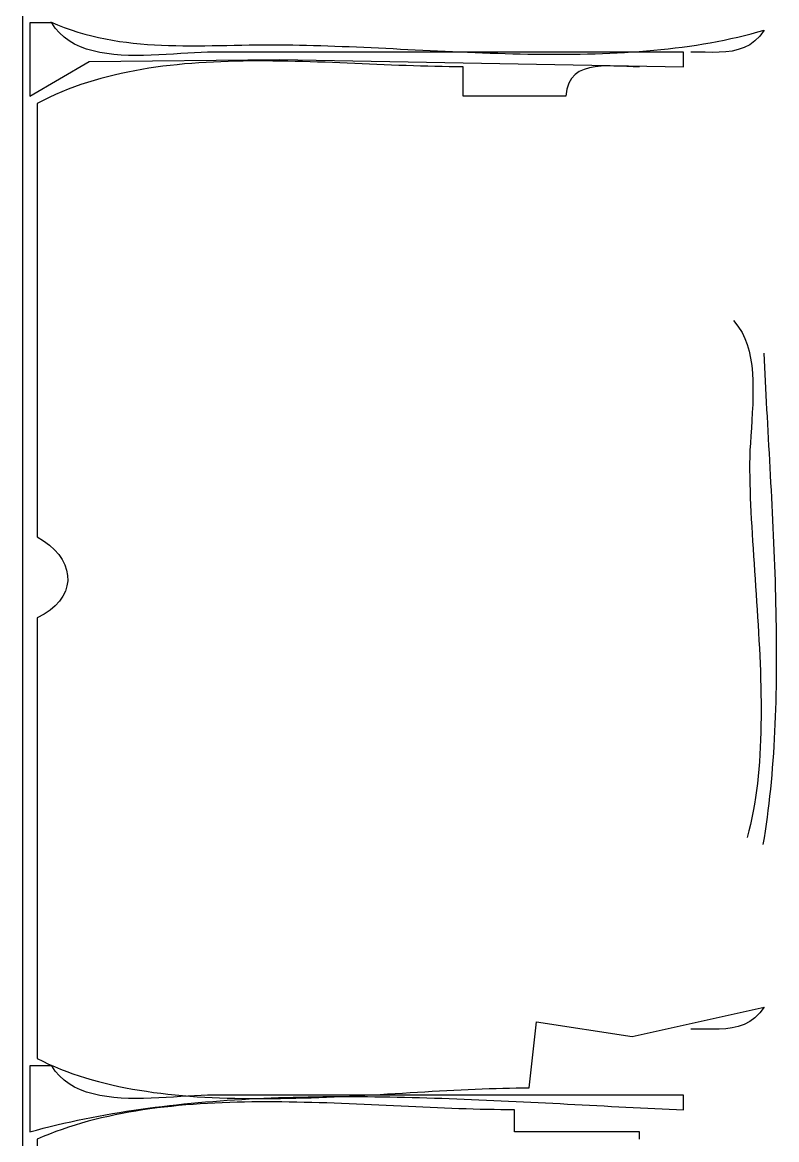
# Model space of a CAD drawing. Header units: metres. Extents: x 169 to 614, y 211 to 1165.
# Drawn here: x 273 to 375.7, y 892.9 to 1045.1 of the extents above; entities that cross this region are included whole.
import ezdxf

# ---------------------------------------------------------------- set-up
doc = ezdxf.new("R2010")
doc.units = ezdxf.units.M

msp = doc.modelspace()

# ---------------------------------------------------------------- linework, layer by layer
for p, q in [((273, 1115), (273, 603)), ((276.853, 1045.1114), (277.7809, 1044.718)), ((274, 1045), (274, 1035)), ((277, 1045), (274, 1045)), ((277.4895, 1044.2675), (277, 1045)), ((278.05, 1043.6162), (277.4895, 1044.2675)), ((277.7809, 1044.718), (278.71, 1044.3568)), ((278.6763, 1043.0417), (278.05, 1043.6162)), ((278.71, 1044.3568), (279.6405, 1044.0264)), ((279.6405, 1044.0264), (280.5726, 1043.7255)), ((280.5726, 1043.7255), (281.5064, 1043.4529)), ((372.2036, 1043.4985), (373.1054, 1043.7429)), ((373.1054, 1043.7429), (374, 1044)), ((374, 1044), (373.3894, 1043.1852)), ((279.3636, 1042.5396), (278.6763, 1043.0417)), ((280.1068, 1042.1056), (279.3636, 1042.5396)), ((280.9008, 1041.7353), (280.1068, 1042.1056)), ((281.5064, 1043.4529), (282.4421, 1043.2073)), ((282.4421, 1043.2073), (283.3799, 1042.9872)), ((283.3799, 1042.9872), (284.32, 1042.7915)), ((284.32, 1042.7915), (285.2626, 1042.6188)), ((285.2626, 1042.6188), (286.2079, 1042.4678)), ((286.2079, 1042.4678), (287.156, 1042.3373)), ((287.156, 1042.3373), (288.1072, 1042.2258)), ((288.1072, 1042.2258), (289.0615, 1042.1321)), ((289.0615, 1042.1321), (290.0193, 1042.0549)), ((290.0193, 1042.0549), (290.9806, 1041.9929)), ((304.919, 1041.9877), (305.9562, 1041.9967)), ((305.9562, 1041.9967), (307, 1042)), ((307, 1042), (307.9269, 1041.9974)), ((307.9269, 1041.9974), (308.8601, 1041.99)), ((364.7564, 1041.9662), (365.7081, 1042.1191)), ((365.7081, 1042.1191), (366.6543, 1042.2825)), ((366.6543, 1042.2825), (367.5947, 1042.4567)), ((367.5947, 1042.4567), (368.5292, 1042.6419)), ((368.5292, 1042.6419), (369.4575, 1042.8384)), ((369.4575, 1042.8384), (370.3795, 1043.0465)), ((370.3795, 1043.0465), (371.295, 1043.2664)), ((372.0142, 1042.0139), (371.2568, 1041.6239)), ((371.295, 1043.2664), (372.2036, 1043.4985)), ((372.7263, 1042.5287), (372.0142, 1042.0139)), ((373.3894, 1043.1852), (372.7263, 1042.5287)), ((281.7407, 1041.4243), (280.9008, 1041.7353)), ((282.6215, 1041.1683), (281.7407, 1041.4243)), ((283.5382, 1040.963), (282.6215, 1041.1683)), ((284.4858, 1040.8038), (283.5382, 1040.963)), ((285.4592, 1040.6866), (284.4858, 1040.8038)), ((286.4535, 1040.6069), (285.4592, 1040.6866)), ((287.4636, 1040.5603), (286.4535, 1040.6069)), ((288.4846, 1040.5425), (287.4636, 1040.5603)), ((289.5114, 1040.5492), (288.4846, 1040.5425)), ((290.539, 1040.5759), (289.5114, 1040.5492)), ((291.5625, 1040.6184), (290.539, 1040.5759)), ((290.9806, 1041.9929), (291.9457, 1041.9448)), ((292.5769, 1040.6722), (291.5625, 1040.6184)), ((291.9457, 1041.9448), (292.9148, 1041.9093)), ((293.577, 1040.733), (292.5769, 1040.6722)), ((292.9148, 1041.9093), (293.888, 1041.885)), ((294.558, 1040.7964), (293.577, 1040.733)), ((293.888, 1041.885), (294.8655, 1041.8706)), ((295.5148, 1040.858), (294.558, 1040.7964)), ((294.8655, 1041.8706), (295.8475, 1041.8649)), ((296.4423, 1040.9136), (295.5148, 1040.858)), ((295.8475, 1041.8649), (296.8342, 1041.8666)), ((297.3357, 1040.9587), (296.4423, 1040.9136)), ((296.8342, 1041.8666), (297.8258, 1041.8743)), ((298.19, 1040.9889), (297.3357, 1040.9587)), ((297.8258, 1041.8743), (298.8225, 1041.8867)), ((299, 1041), (298.19, 1040.9889)), ((298.8225, 1041.8867), (299.8244, 1041.9026)), ((363, 1041), (299, 1041)), ((299.8244, 1041.9026), (300.8317, 1041.9206)), ((300.8317, 1041.9206), (301.8446, 1041.9394)), ((301.8446, 1041.9394), (302.8634, 1041.9577)), ((302.8634, 1041.9577), (303.8881, 1041.9742)), ((303.8881, 1041.9742), (304.919, 1041.9877)), ((308.8601, 1041.99), (309.7993, 1041.978)), ((309.7993, 1041.978), (310.7442, 1041.9616)), ((310.7442, 1041.9616), (311.6947, 1041.9411)), ((311.6947, 1041.9411), (312.6506, 1041.9167)), ((312.6506, 1041.9167), (313.6117, 1041.8889)), ((313.6117, 1041.8889), (314.5778, 1041.8577)), ((314.5778, 1041.8577), (315.5486, 1041.8235)), ((315.5486, 1041.8235), (316.524, 1041.7865)), ((316.524, 1041.7865), (317.5038, 1041.7471)), ((317.5038, 1041.7471), (318.4877, 1041.7054)), ((318.4877, 1041.7054), (319.4756, 1041.6617)), ((319.4756, 1041.6617), (320.4673, 1041.6163)), ((320.4673, 1041.6163), (321.4625, 1041.5695)), ((321.4625, 1041.5695), (322.4611, 1041.5215)), ((322.4611, 1041.5215), (323.4629, 1041.4727)), ((323.4629, 1041.4727), (324.4676, 1041.4231)), ((324.4676, 1041.4231), (325.475, 1041.3733)), ((325.475, 1041.3733), (326.485, 1041.3233)), ((326.485, 1041.3233), (327.4974, 1041.2734)), ((327.4974, 1041.2734), (328.5119, 1041.224)), ((328.5119, 1041.224), (329.5283, 1041.1752)), ((329.5283, 1041.1752), (330.5465, 1041.1275)), ((330.5465, 1041.1275), (331.5662, 1041.0809)), ((331.5662, 1041.0809), (332.5873, 1041.0358)), ((332.5873, 1041.0358), (333.6094, 1040.9925)), ((333.6094, 1040.9925), (334.6326, 1040.9512)), ((334.6326, 1040.9512), (335.6564, 1040.9122)), ((335.6564, 1040.9122), (336.6808, 1040.8757)), ((336.6808, 1040.8757), (337.7055, 1040.842)), ((337.7055, 1040.842), (338.7303, 1040.8114)), ((338.7303, 1040.8114), (339.7551, 1040.7842)), ((339.7551, 1040.7842), (340.7795, 1040.7605)), ((340.7795, 1040.7605), (341.8035, 1040.7408)), ((341.8035, 1040.7408), (342.8268, 1040.7251)), ((342.8268, 1040.7251), (343.8492, 1040.7139)), ((343.8492, 1040.7139), (344.8705, 1040.7074)), ((344.8705, 1040.7074), (345.8905, 1040.7057)), ((345.8905, 1040.7057), (346.9091, 1040.7093)), ((346.9091, 1040.7093), (347.9259, 1040.7184)), ((347.9259, 1040.7184), (348.9408, 1040.7332)), ((348.9408, 1040.7332), (349.9536, 1040.754)), ((349.9536, 1040.754), (350.9642, 1040.781)), ((350.9642, 1040.781), (351.9722, 1040.8146)), ((351.9722, 1040.8146), (352.9775, 1040.855)), ((352.9775, 1040.855), (353.9799, 1040.9024)), ((353.9799, 1040.9024), (354.9792, 1040.9572)), ((354.9792, 1040.9572), (355.9752, 1041.0195)), ((355.9752, 1041.0195), (356.9676, 1041.0898)), ((356.9676, 1041.0898), (357.9564, 1041.1681)), ((357.9564, 1041.1681), (358.9412, 1041.2548)), ((358.9412, 1041.2548), (359.9219, 1041.3502)), ((359.9219, 1041.3502), (360.8982, 1041.4545)), ((360.8982, 1041.4545), (361.8701, 1041.568)), ((361.8701, 1041.568), (362.8372, 1041.6909)), ((362.8372, 1041.6909), (363.7994, 1041.8236)), ((363, 1039), (363, 1041)), ((363.7994, 1041.8236), (364.7564, 1041.9662)), ((364.9897, 1040.9909), (364, 1041)), ((365.9631, 1040.9734), (364.9897, 1040.9909)), ((366.9165, 1040.9641), (365.9631, 1040.9734)), ((367.8463, 1040.9796), (366.9165, 1040.9641)), ((368.7488, 1041.0367), (367.8463, 1040.9796)), ((369.6205, 1041.152), (368.7488, 1041.0367)), ((370.4577, 1041.3421), (369.6205, 1041.152)), ((371.2568, 1041.6239), (370.4577, 1041.3421)), ((274, 1035), (282.0941, 1039.7214)), ((282.0941, 1039.7214), (308, 1040)), ((292.1415, 1039.0686), (291.1761, 1038.9393)), ((293.1121, 1039.1857), (292.1415, 1039.0686)), ((294.0876, 1039.291), (293.1121, 1039.1857)), ((295.0678, 1039.3849), (294.0876, 1039.291)), ((296.0523, 1039.4679), (295.0678, 1039.3849)), ((297.0409, 1039.5405), (296.0523, 1039.4679)), ((298.0332, 1039.6031), (297.0409, 1039.5405)), ((299.0291, 1039.6561), (298.0332, 1039.6031)), ((300.0282, 1039.7), (299.0291, 1039.6561)), ((301.0303, 1039.7353), (300.0282, 1039.7)), ((302.035, 1039.7624), (301.0303, 1039.7353)), ((303.0422, 1039.7817), (302.035, 1039.7624)), ((304.0515, 1039.7937), (303.0422, 1039.7817)), ((305.0626, 1039.7989), (304.0515, 1039.7937)), ((306.0753, 1039.7977), (305.0626, 1039.7989)), ((307.0894, 1039.7906), (306.0753, 1039.7977)), ((308.1044, 1039.778), (307.0894, 1039.7906)), ((308, 1040), (363, 1039)), ((309.1202, 1039.7603), (308.1044, 1039.778)), ((310.1364, 1039.7381), (309.1202, 1039.7603)), ((311.1528, 1039.7117), (310.1364, 1039.7381)), ((312.1691, 1039.6817), (311.1528, 1039.7117)), ((313.1851, 1039.6484), (312.1691, 1039.6817)), ((314.2004, 1039.6123), (313.1851, 1039.6484)), ((315.2148, 1039.5739), (314.2004, 1039.6123)), ((316.228, 1039.5337), (315.2148, 1039.5739)), ((317.2397, 1039.492), (316.228, 1039.5337)), ((318.2497, 1039.4494), (317.2397, 1039.492)), ((319.2576, 1039.4062), (318.2497, 1039.4494)), ((320.2633, 1039.3629), (319.2576, 1039.4062)), ((321.2663, 1039.3201), (320.2633, 1039.3629)), ((322.2665, 1039.278), (321.2663, 1039.3201)), ((323.2635, 1039.2373), (322.2665, 1039.278)), ((324.2571, 1039.1983), (323.2635, 1039.2373)), ((325.247, 1039.1615), (324.2571, 1039.1983)), ((326.2329, 1039.1273), (325.247, 1039.1615)), ((327.2146, 1039.0962), (326.2329, 1039.1273)), ((328.1918, 1039.0687), (327.2146, 1039.0962)), ((329.1641, 1039.0452), (328.1918, 1039.0687)), ((330.1314, 1039.0261), (329.1641, 1039.0452)), ((331.0933, 1039.0119), (330.1314, 1039.0261)), ((332.0496, 1039.003), (331.0933, 1039.0119)), ((333, 1039), (332.0496, 1039.003)), ((333, 1035), (333, 1039)), ((350.9668, 1039.007), (350.1853, 1038.8659)), ((351.7931, 1039.0858), (350.9668, 1039.007)), ((352.6518, 1039.1155), (351.7931, 1039.0858)), ((353.5305, 1039.1097), (352.6518, 1039.1155)), ((354.417, 1039.0818), (353.5305, 1039.1097)), ((355.299, 1039.0452), (354.417, 1039.0818)), ((356.164, 1039.0135), (355.299, 1039.0452)), ((357, 1039), (356.164, 1039.0135)), ((284.5863, 1037.6526), (283.6722, 1037.409)), ((285.5077, 1037.8804), (284.5863, 1037.6526)), ((286.4362, 1038.0928), (285.5077, 1037.8804)), ((287.3716, 1038.2903), (286.4362, 1038.0928)), ((288.3136, 1038.4732), (287.3716, 1038.2903)), ((289.2618, 1038.642), (288.3136, 1038.4732)), ((290.2161, 1038.7972), (289.2618, 1038.642)), ((291.1761, 1038.9393), (290.2161, 1038.7972)), ((348.2318, 1037.9333), (347.7522, 1037.4079)), ((348.8055, 1038.3425), (348.2318, 1037.9333)), ((349.4607, 1038.6488), (348.8055, 1038.3425)), ((350.1853, 1038.8659), (349.4607, 1038.6488)), ((279.2228, 1035.9367), (278.359, 1035.5883)), ((280.0957, 1036.2665), (279.2228, 1035.9367)), ((280.9773, 1036.5782), (280.0957, 1036.2665)), ((281.8675, 1036.8722), (280.9773, 1036.5782)), ((282.7659, 1037.149), (281.8675, 1036.8722)), ((283.6722, 1037.409), (282.7659, 1037.149)), ((347.1239, 1035.9547), (347, 1035)), ((347.3788, 1036.7529), (347.1239, 1035.9547)), ((347.7522, 1037.4079), (347.3788, 1036.7529)), ((275.8247, 1034.4272), (275, 1034)), ((276.6597, 1034.834), (275.8247, 1034.4272)), ((277.5045, 1035.2209), (276.6597, 1034.834)), ((278.359, 1035.5883), (277.5045, 1035.2209)), ((347, 1035), (333, 1035)), ((275, 1034), (275, 975)), ((369.7871, 1004.4604), (370.4164, 1003.6777)), ((370.4164, 1003.6777), (370.9722, 1002.8148)), ((370.9722, 1002.8148), (371.3649, 1002.0288)), ((371.3649, 1002.0288), (371.6869, 1001.1809)), ((371.6869, 1001.1809), (371.9441, 1000.2781)), ((371.9441, 1000.2781), (372.1424, 999.3276)), ((374.0225, 999.0613), (373.9807, 999.9962)), ((372.1424, 999.3276), (372.2875, 998.3364)), ((372.2875, 998.3364), (372.3853, 997.3118)), ((374.0663, 998.1203), (374.0225, 999.0613)), ((374.1119, 997.1734), (374.0663, 998.1203)), ((372.3853, 997.3118), (372.4417, 996.2609)), ((374.1591, 996.2206), (374.1119, 997.1734)), ((372.4417, 996.2609), (372.4625, 995.1907)), ((372.4625, 995.1907), (372.4536, 994.1084)), ((374.2078, 995.2622), (374.1591, 996.2206)), ((374.2579, 994.2984), (374.2078, 995.2622)), ((372.4536, 994.1084), (372.4207, 993.0212)), ((374.3091, 993.3294), (374.2579, 994.2984)), ((374.3614, 992.3553), (374.3091, 993.3294)), ((372.3699, 991.9361), (372.3068, 990.8603)), ((372.4207, 993.0212), (372.3699, 991.9361)), ((374.4146, 991.3765), (374.3614, 992.3553)), ((372.3068, 990.8603), (372.2374, 989.801)), ((374.4685, 990.3931), (374.4146, 991.3765)), ((374.523, 989.4052), (374.4685, 990.3931)), ((372.1675, 988.7652), (372.103, 987.76)), ((372.2374, 989.801), (372.1675, 988.7652)), ((374.578, 988.4131), (374.523, 989.4052)), ((372.103, 987.76), (372.0496, 986.7927)), ((374.6332, 987.417), (374.578, 988.4131)), ((374.6886, 986.417), (374.6332, 987.417)), ((372.0133, 985.8703), (372, 985)), ((372.0496, 986.7927), (372.0133, 985.8703)), ((374.7439, 985.4134), (374.6886, 986.417)), ((372, 985), (372.0042, 984.0911)), ((374.7991, 984.4064), (374.7439, 985.4134)), ((374.854, 983.3961), (374.7991, 984.4064)), ((372.0042, 984.0911), (372.0164, 983.1703)), ((372.0164, 983.1703), (372.0362, 982.2379)), ((374.9084, 982.3828), (374.854, 983.3961)), ((372.0362, 982.2379), (372.063, 981.2945)), ((372.063, 981.2945), (372.0963, 980.3407)), ((374.9621, 981.3667), (374.9084, 982.3828)), ((375.0151, 980.3479), (374.9621, 981.3667)), ((372.0963, 980.3407), (372.1356, 979.3768)), ((375.0672, 979.3266), (375.0151, 980.3479)), ((372.1356, 979.3768), (372.1803, 978.4035)), ((372.1803, 978.4035), (372.23, 977.4213)), ((375.1182, 978.3031), (375.0672, 979.3266)), ((375.168, 977.2776), (375.1182, 978.3031)), ((372.23, 977.4213), (372.2841, 976.4306)), ((375.2164, 976.2501), (375.168, 977.2776)), ((372.2841, 976.4306), (372.3422, 975.4321)), ((372.3422, 975.4321), (372.4036, 974.4262)), ((375.2633, 975.221), (375.2164, 976.2501)), ((375.3084, 974.1905), (375.2633, 975.221)), ((275, 975), (275.9002, 974.4597)), ((275.9002, 974.4597), (276.6945, 973.8739)), ((276.6945, 973.8739), (277.3815, 973.2489)), ((372.4036, 974.4262), (372.4678, 973.4134)), ((375.3518, 973.1587), (375.3084, 974.1905)), ((277.3815, 973.2489), (277.96, 972.5912)), ((277.96, 972.5912), (278.4286, 971.9072)), ((372.4678, 973.4134), (372.5345, 972.3943)), ((372.5345, 972.3943), (372.6029, 971.3694)), ((375.3932, 972.1258), (375.3518, 973.1587)), ((375.4324, 971.092), (375.3932, 972.1258)), ((278.4286, 971.9072), (278.7859, 971.2034)), ((278.7859, 971.2034), (279.0307, 970.4863)), ((372.6029, 971.3694), (372.6727, 970.3391)), ((375.4694, 970.0575), (375.4324, 971.092)), ((279.0307, 970.4863), (279.1617, 969.7623)), ((279.1775, 969.0378), (279.0768, 968.3193)), ((279.1617, 969.7623), (279.1775, 969.0378)), ((372.6727, 970.3391), (372.7432, 969.3041)), ((372.7432, 969.3041), (372.8141, 968.2648)), ((375.504, 969.0226), (375.4694, 970.0575)), ((375.5359, 967.9874), (375.504, 969.0226)), ((278.8584, 967.6133), (278.5208, 966.9262)), ((279.0768, 968.3193), (278.8584, 967.6133)), ((372.8141, 968.2648), (372.8847, 967.2218)), ((375.5651, 966.952), (375.5359, 967.9874)), ((278.0627, 966.2644), (277.483, 965.6345)), ((278.5208, 966.9262), (278.0627, 966.2644)), ((372.8847, 967.2218), (372.9545, 966.1755)), ((372.9545, 966.1755), (373.023, 965.1265)), ((375.5914, 965.9168), (375.5651, 966.952)), ((275.9529, 964.4958), (275, 964)), ((276.7801, 965.0428), (275.9529, 964.4958)), ((277.483, 965.6345), (276.7801, 965.0428)), ((373.023, 965.1265), (373.0898, 964.0754)), ((375.6147, 964.8819), (375.5914, 965.9168)), ((375.6348, 963.8475), (375.6147, 964.8819)), ((275, 964), (275, 904)), ((373.0898, 964.0754), (373.1542, 963.0225)), ((373.1542, 963.0225), (373.2158, 961.9685)), ((375.6516, 962.8138), (375.6348, 963.8475)), ((373.2158, 961.9685), (373.274, 960.9139)), ((375.6649, 961.781), (375.6516, 962.8138)), ((375.6745, 960.7493), (375.6649, 961.781)), ((373.274, 960.9139), (373.3283, 959.8591)), ((373.3283, 959.8591), (373.3783, 958.8048)), ((375.6803, 959.7189), (375.6745, 960.7493)), ((373.3783, 958.8048), (373.4233, 957.7514)), ((375.68, 957.6627), (375.6822, 958.6899)), ((375.6822, 958.6899), (375.6803, 959.7189)), ((373.4233, 957.7514), (373.463, 956.6994)), ((375.6735, 956.6373), (375.68, 957.6627)), ((373.463, 956.6994), (373.4966, 955.6493)), ((373.4966, 955.6493), (373.5238, 954.6018)), ((375.6473, 954.593), (375.6627, 955.614)), ((375.6627, 955.614), (375.6735, 956.6373)), ((373.5238, 954.6018), (373.544, 953.5572)), ((375.6272, 953.5744), (375.6473, 954.593)), ((373.544, 953.5572), (373.5567, 952.5162)), ((373.5567, 952.5162), (373.5614, 951.4792)), ((375.5723, 951.5455), (375.6022, 952.5585)), ((375.6022, 952.5585), (375.6272, 953.5744)), ((373.5614, 951.4792), (373.5575, 950.4467)), ((375.5372, 950.5355), (375.5723, 951.5455)), ((373.5446, 949.4193), (373.5221, 948.3975)), ((373.5575, 950.4467), (373.5446, 949.4193)), ((375.4509, 948.5256), (375.4967, 949.5288)), ((375.4967, 949.5288), (375.5372, 950.5355)), ((373.5221, 948.3975), (373.4895, 947.3818)), ((375.3994, 947.526), (375.4509, 948.5256)), ((373.4463, 946.3727), (373.3919, 945.3707)), ((373.4895, 947.3818), (373.4463, 946.3727)), ((375.279, 945.5385), (375.3422, 946.5302)), ((375.3422, 946.5302), (375.3994, 947.526)), ((373.3919, 945.3707), (373.3259, 944.3765)), ((375.2098, 944.551), (375.279, 945.5385)), ((373.2477, 943.3904), (373.1568, 942.413)), ((373.3259, 944.3765), (373.2477, 943.3904)), ((375.0526, 942.5896), (375.1344, 943.568)), ((375.1344, 943.568), (375.2098, 944.551)), ((373.1568, 942.413), (373.0527, 941.4448)), ((374.8694, 940.6476), (374.9643, 941.6161)), ((374.9643, 941.6161), (375.0526, 942.5896)), ((372.9349, 940.4863), (372.8028, 939.5381)), ((373.0527, 941.4448), (372.9349, 940.4863)), ((374.7676, 939.6843), (374.8694, 940.6476)), ((372.6559, 938.6007), (372.4938, 937.6746)), ((372.8028, 939.5381), (372.6559, 938.6007)), ((374.543, 937.7741), (374.6589, 938.7264)), ((374.6589, 938.7264), (374.7676, 939.6843)), ((372.4938, 937.6746), (372.3159, 936.7603)), ((374.4199, 936.8277), (374.543, 937.7741)), ((372.1216, 935.8583), (371.9105, 934.9691)), ((372.3159, 936.7603), (372.1216, 935.8583)), ((374.1513, 934.9531), (374.2894, 935.8873)), ((374.2894, 935.8873), (374.4199, 936.8277)), ((371.9105, 934.9691), (371.6821, 934.0934)), ((373.8518, 933.1041), (374.0055, 934.0252)), ((374.0055, 934.0252), (374.1513, 934.9531)), ((356, 907), (374, 911)), ((373.3894, 910.1853), (372.7263, 909.5288)), ((374, 911), (373.3894, 910.1853)), ((342, 900), (343, 909)), ((343, 909), (356, 907)), ((369.6205, 908.152), (368.7488, 908.0368)), ((370.4577, 908.3422), (369.6205, 908.152)), ((371.2568, 908.624), (370.4577, 908.3422)), ((372.0142, 909.0139), (371.2568, 908.624)), ((372.7263, 909.5288), (372.0142, 909.0139)), ((364.9897, 907.9909), (364, 908)), ((365.9631, 907.9734), (364.9897, 907.9909)), ((366.9165, 907.9641), (365.9631, 907.9734)), ((367.8463, 907.9797), (366.9165, 907.9641)), ((368.7488, 908.0368), (367.8463, 907.9797)), ((275, 904), (275.7813, 903.608)), ((275.7813, 903.608), (276.5763, 903.2338)), ((274, 903), (274, 894)), ((277, 903), (274, 903)), ((276.5763, 903.2338), (277.3848, 902.8772)), ((277.4895, 902.2675), (277, 903)), ((277.3848, 902.8772), (278.2063, 902.5377)), ((278.05, 901.6162), (277.4895, 902.2675)), ((278.2063, 902.5377), (279.0404, 902.215)), ((279.0404, 902.215), (279.8869, 901.9086)), ((278.6764, 901.0416), (278.05, 901.6162)), ((279.3637, 900.5396), (278.6764, 901.0416)), ((280.1068, 900.1055), (279.3637, 900.5396)), ((279.8869, 901.9086), (280.7453, 901.6183)), ((280.7453, 901.6183), (281.6152, 901.3438)), ((281.6152, 901.3438), (282.4964, 901.0845)), ((282.4964, 901.0845), (283.3884, 900.8402)), ((283.3884, 900.8402), (284.2908, 900.6106)), ((284.2908, 900.6106), (285.2034, 900.3951)), ((280.9009, 899.7352), (280.1068, 900.1055)), ((281.7408, 899.4242), (280.9009, 899.7352)), ((282.6216, 899.1682), (281.7408, 899.4242)), ((283.5383, 898.9629), (282.6216, 899.1682)), ((285.2034, 900.3951), (286.1257, 900.1936)), ((286.1257, 900.1936), (287.0573, 900.0056)), ((287.0573, 900.0056), (287.998, 899.8308)), ((287.998, 899.8308), (288.9473, 899.6688)), ((288.9473, 899.6688), (289.9048, 899.5193)), ((289.9048, 899.5193), (290.8703, 899.3819)), ((290.8703, 899.3819), (291.8433, 899.2562)), ((291.8433, 899.2562), (292.8235, 899.1419)), ((292.8235, 899.1419), (293.8104, 899.0386)), ((293.8104, 899.0386), (294.8038, 898.946)), ((319.623, 898.9873), (320.6581, 899.0445)), ((320.6581, 899.0445), (321.6902, 899.103)), ((321.6902, 899.103), (322.7188, 899.1624)), ((322.7188, 899.1624), (323.7436, 899.2225)), ((323.7436, 899.2225), (324.7642, 899.2828)), ((324.7642, 899.2828), (325.7802, 899.3429)), ((325.7802, 899.3429), (326.7913, 899.4026)), ((326.7913, 899.4026), (327.7971, 899.4615)), ((327.7971, 899.4615), (328.7973, 899.5191)), ((328.7973, 899.5191), (329.7914, 899.5753)), ((329.7914, 899.5753), (330.7791, 899.6295)), ((330.7791, 899.6295), (331.7601, 899.6814)), ((331.7601, 899.6814), (332.734, 899.7307)), ((332.734, 899.7307), (333.7003, 899.777)), ((333.7003, 899.777), (334.6588, 899.82)), ((334.6588, 899.82), (335.6091, 899.8592)), ((335.6091, 899.8592), (336.5508, 899.8944)), ((336.5508, 899.8944), (337.4835, 899.9252)), ((337.4835, 899.9252), (338.4069, 899.9511)), ((338.4069, 899.9511), (339.3206, 899.9719)), ((339.3206, 899.9719), (340.2243, 899.9873)), ((340.2243, 899.9873), (341.1175, 899.9967)), ((341.1175, 899.9967), (342, 900)), ((284.4858, 898.8037), (283.5383, 898.9629)), ((285.4592, 898.6865), (284.4858, 898.8037)), ((286.4535, 898.6068), (285.4592, 898.6865)), ((287.4636, 898.5602), (286.4535, 898.6068)), ((288.4845, 898.5425), (287.4636, 898.5602)), ((289.5113, 898.5491), (288.4845, 898.5425)), ((290.539, 898.5759), (289.5113, 898.5491)), ((291.5625, 898.6183), (290.539, 898.5759)), ((292.5768, 898.6722), (291.5625, 898.6183)), ((292.0437, 897.4657), (293.0196, 897.5812)), ((293.5769, 898.7329), (292.5768, 898.6722)), ((293.0196, 897.5812), (293.9976, 897.6906)), ((294.2618, 897.5728), (293.2828, 897.4758)), ((294.5579, 898.7963), (293.5769, 898.7329)), ((293.9976, 897.6906), (294.9777, 897.7943)), ((295.2451, 897.6602), (294.2618, 897.5728)), ((295.5147, 898.858), (294.5579, 898.7963)), ((294.8038, 898.946), (295.8033, 898.8636)), ((294.9777, 897.7943), (295.9599, 897.8922)), ((296.2326, 897.7383), (295.2451, 897.6602)), ((296.4423, 898.9136), (295.5147, 898.858)), ((295.8033, 898.8636), (296.8084, 898.7912)), ((295.9599, 897.8922), (296.944, 897.9845)), ((297.2239, 897.8074), (296.2326, 897.7383)), ((297.3357, 898.9586), (296.4423, 898.9136)), ((296.8084, 898.7912), (297.8189, 898.7284)), ((296.944, 897.9845), (297.9301, 898.0713)), ((298.2188, 897.8679), (297.2239, 897.8074)), ((298.1899, 898.9889), (297.3357, 898.9586)), ((297.8189, 898.7284), (298.8344, 898.6749)), ((297.9301, 898.0713), (298.918, 898.1526)), ((299, 899), (298.1899, 898.9889)), ((299.2171, 897.92), (298.2188, 897.8679)), ((298.8344, 898.6749), (299.8545, 898.6302)), ((298.918, 898.1526), (299.9076, 898.2287)), ((363, 899), (299, 899)), ((300.2185, 897.9642), (299.2171, 897.92)), ((299.8545, 898.6302), (300.8788, 898.594)), ((299.9076, 898.2287), (300.899, 898.2995)), ((301.2228, 898.0008), (300.2185, 897.9642)), ((300.8788, 898.594), (301.907, 898.5659)), ((300.899, 898.2995), (301.892, 898.3653)), ((302.2298, 898.03), (301.2228, 898.0008)), ((301.892, 898.3653), (302.8866, 898.426)), ((301.907, 898.5659), (302.9387, 898.5456)), ((303.2391, 898.0522), (302.2298, 898.03)), ((302.8866, 898.426), (303.8827, 898.4819)), ((302.9387, 898.5456), (303.9735, 898.5328)), ((304.2505, 898.0678), (303.2391, 898.0522)), ((303.8827, 898.4819), (304.8802, 898.5331)), ((303.9735, 898.5328), (305.0111, 898.527)), ((305.2639, 898.0771), (304.2505, 898.0678)), ((304.8802, 898.5331), (305.8792, 898.5795)), ((305.0111, 898.527), (306.0511, 898.528)), ((306.2789, 898.0804), (305.2639, 898.0771)), ((305.8792, 898.5795), (306.8795, 898.6214)), ((306.0511, 898.528), (307.0931, 898.5353)), ((307.2952, 898.078), (306.2789, 898.0804)), ((306.8795, 898.6214), (307.881, 898.6589)), ((307.0931, 898.5353), (308.1368, 898.5485)), ((308.3128, 898.0703), (307.2952, 898.078)), ((307.881, 898.6589), (308.8837, 898.692)), ((308.1368, 898.5485), (309.1818, 898.5675)), ((309.3312, 898.0576), (308.3128, 898.0703)), ((308.8837, 898.692), (309.8875, 898.7209)), ((309.1818, 898.5675), (310.2277, 898.5916)), ((310.3503, 898.0403), (309.3312, 898.0576)), ((309.8875, 898.7209), (310.8924, 898.7456)), ((310.2277, 898.5916), (311.2743, 898.6207)), ((311.3697, 898.0186), (310.3503, 898.0403)), ((310.8924, 898.7456), (311.8983, 898.7664)), ((311.2743, 898.6207), (312.321, 898.6544)), ((312.3894, 897.9929), (311.3697, 898.0186)), ((311.8983, 898.7664), (312.9052, 898.7832)), ((312.321, 898.6544), (313.3675, 898.6923)), ((313.4089, 897.9636), (312.3894, 897.9929)), ((312.9052, 898.7832), (313.9129, 898.7962)), ((313.3675, 898.6923), (314.4136, 898.7339)), ((314.4282, 897.9309), (313.4089, 897.9636)), ((313.9129, 898.7962), (314.9214, 898.8055)), ((314.4136, 898.7339), (315.4587, 898.7791)), ((315.4468, 897.8953), (314.4282, 897.9309)), ((314.9214, 898.8055), (315.9306, 898.8112)), ((316.4646, 897.857), (315.4468, 897.8953)), ((315.4587, 898.7791), (316.5026, 898.8274)), ((315.9306, 898.8112), (316.9405, 898.8135)), ((317.4813, 897.8163), (316.4646, 897.857)), ((316.5026, 898.8274), (317.5448, 898.8784)), ((316.9405, 898.8135), (317.951, 898.8123)), ((318.4967, 897.7736), (317.4813, 897.8163)), ((317.5448, 898.8784), (318.5851, 898.9319)), ((317.951, 898.8123), (318.9621, 898.8079)), ((319.5105, 897.7293), (318.4967, 897.7736)), ((318.5851, 898.9319), (319.623, 898.9873)), ((318.9621, 898.8079), (319.9736, 898.8003)), ((320.5225, 897.6836), (319.5105, 897.7293)), ((319.9736, 898.8003), (320.9856, 898.7897)), ((321.5325, 897.6369), (320.5225, 897.6836)), ((320.9856, 898.7897), (321.9979, 898.7761)), ((322.5401, 897.5896), (321.5325, 897.6369)), ((321.9979, 898.7761), (323.0104, 898.7597)), ((323.5452, 897.5419), (322.5401, 897.5896)), ((323.0104, 898.7597), (324.0232, 898.7405)), ((324.5474, 897.4941), (323.5452, 897.5419)), ((324.0232, 898.7405), (325.0362, 898.7187)), ((325.5466, 897.4467), (324.5474, 897.4941)), ((325.0362, 898.7187), (326.0492, 898.6944)), ((326.0492, 898.6944), (327.0623, 898.6677)), ((327.0623, 898.6677), (328.0753, 898.6386)), ((328.0753, 898.6386), (329.0882, 898.6074)), ((329.0882, 898.6074), (330.1009, 898.574)), ((330.1009, 898.574), (331.1134, 898.5387)), ((331.1134, 898.5387), (332.1256, 898.5015)), ((332.1256, 898.5015), (333.1375, 898.4625)), ((333.1375, 898.4625), (334.1489, 898.4219)), ((334.1489, 898.4219), (335.1598, 898.3797)), ((335.1598, 898.3797), (336.1701, 898.336)), ((336.1701, 898.336), (337.1798, 898.291)), ((337.1798, 898.291), (338.1888, 898.2448)), ((338.1888, 898.2448), (339.1971, 898.1974)), ((339.1971, 898.1974), (340.2046, 898.1491)), ((340.2046, 898.1491), (341.2111, 898.0997)), ((341.2111, 898.0997), (342.2167, 898.0496)), ((342.2167, 898.0496), (343.2213, 897.9988)), ((343.2213, 897.9988), (344.2248, 897.9474)), ((344.2248, 897.9474), (345.2272, 897.8955)), ((345.2272, 897.8955), (346.2284, 897.8432)), ((346.2284, 897.8432), (347.2282, 897.7907)), ((347.2282, 897.7907), (348.2268, 897.738)), ((348.2268, 897.738), (349.2239, 897.6852)), ((349.2239, 897.6852), (350.2196, 897.6325)), ((350.2196, 897.6325), (351.2137, 897.5799)), ((351.2137, 897.5799), (352.2063, 897.5276)), ((352.2063, 897.5276), (353.1971, 897.4756)), ((363, 897), (363, 899)), ((282.4184, 895.9607), (283.3691, 896.1415)), ((283.3691, 896.1415), (284.3225, 896.3153)), ((284.7091, 896.114), (283.7874, 895.9023)), ((284.3225, 896.3153), (285.2787, 896.4821)), ((285.6377, 896.3127), (284.7091, 896.114)), ((285.2787, 896.4821), (286.2376, 896.6422)), ((286.5729, 896.4988), (285.6377, 896.3127)), ((286.2376, 896.6422), (287.1991, 896.7956)), ((287.5144, 896.6726), (286.5729, 896.4988)), ((287.1991, 896.7956), (288.1632, 896.9424)), ((288.462, 896.8344), (287.5144, 896.6726)), ((288.1632, 896.9424), (289.1298, 897.0827)), ((289.4155, 896.9846), (288.462, 896.8344)), ((289.1298, 897.0827), (290.0987, 897.2166)), ((290.3746, 897.1235), (289.4155, 896.9846)), ((290.0987, 897.2166), (291.0701, 897.3442)), ((291.339, 897.2515), (290.3746, 897.1235)), ((291.0701, 897.3442), (292.0437, 897.4657)), ((292.3085, 897.3688), (291.339, 897.2515)), ((293.2828, 897.4758), (292.3085, 897.3688)), ((326.5425, 897.4), (325.5466, 897.4467)), ((327.5349, 897.3542), (326.5425, 897.4)), ((328.5235, 897.3098), (327.5349, 897.3542)), ((329.508, 897.267), (328.5235, 897.3098)), ((330.4882, 897.2262), (329.508, 897.267)), ((331.4639, 897.1877), (330.4882, 897.2262)), ((332.4348, 897.1518), (331.4639, 897.1877)), ((333.4006, 897.1189), (332.4348, 897.1518)), ((334.3612, 897.0894), (333.4006, 897.1189)), ((335.3162, 897.0634), (334.3612, 897.0894)), ((336.2655, 897.0415), (335.3162, 897.0634)), ((337.2088, 897.0238), (336.2655, 897.0415)), ((338.1458, 897.0108), (337.2088, 897.0238)), ((339.0762, 897.0027), (338.1458, 897.0108)), ((340, 897), (339.0762, 897.0027)), ((340, 894), (340, 897)), ((353.1971, 897.4756), (354.1863, 897.4241)), ((354.1863, 897.4241), (355.1736, 897.3732)), ((355.1736, 897.3732), (356.1591, 897.323)), ((356.1591, 897.323), (357.1426, 897.2736)), ((357.1426, 897.2736), (358.1242, 897.2251)), ((358.1242, 897.2251), (359.1037, 897.1777)), ((359.1037, 897.1777), (360.0811, 897.1313)), ((360.0811, 897.1313), (361.0563, 897.0861)), ((361.0563, 897.0861), (362.0293, 897.0423)), ((362.0293, 897.0423), (363, 897)), ((274.9223, 894.2487), (275.8481, 894.4895)), ((275.8481, 894.4895), (276.7773, 894.7225)), ((276.7773, 894.7225), (277.7097, 894.9476)), ((277.7097, 894.9476), (278.6453, 895.1651)), ((279.2897, 894.638), (278.4141, 894.3416)), ((278.6453, 895.1651), (279.584, 895.3751)), ((280.1736, 894.9194), (279.2897, 894.638)), ((279.584, 895.3751), (280.5258, 895.5776)), ((281.0656, 895.1863), (280.1736, 894.9194)), ((280.5258, 895.5776), (281.4706, 895.7727)), ((281.9653, 895.4388), (281.0656, 895.1863)), ((281.4706, 895.7727), (282.4184, 895.9607)), ((282.8727, 895.6774), (281.9653, 895.4388)), ((283.7874, 895.9023), (282.8727, 895.6774)), ((274, 894), (274.9223, 894.2487)), ((275.8398, 893.3595), (275, 893)), ((275, 893), (275, 833)), ((276.6889, 893.7027), (275.8398, 893.3595)), ((277.5471, 894.03), (276.6889, 893.7027)), ((278.4141, 894.3416), (277.5471, 894.03)), ((357, 894), (340, 894)), ((357, 893), (357, 894))]:
    msp.add_line(p, q)

doc.saveas('drawing.dxf')
